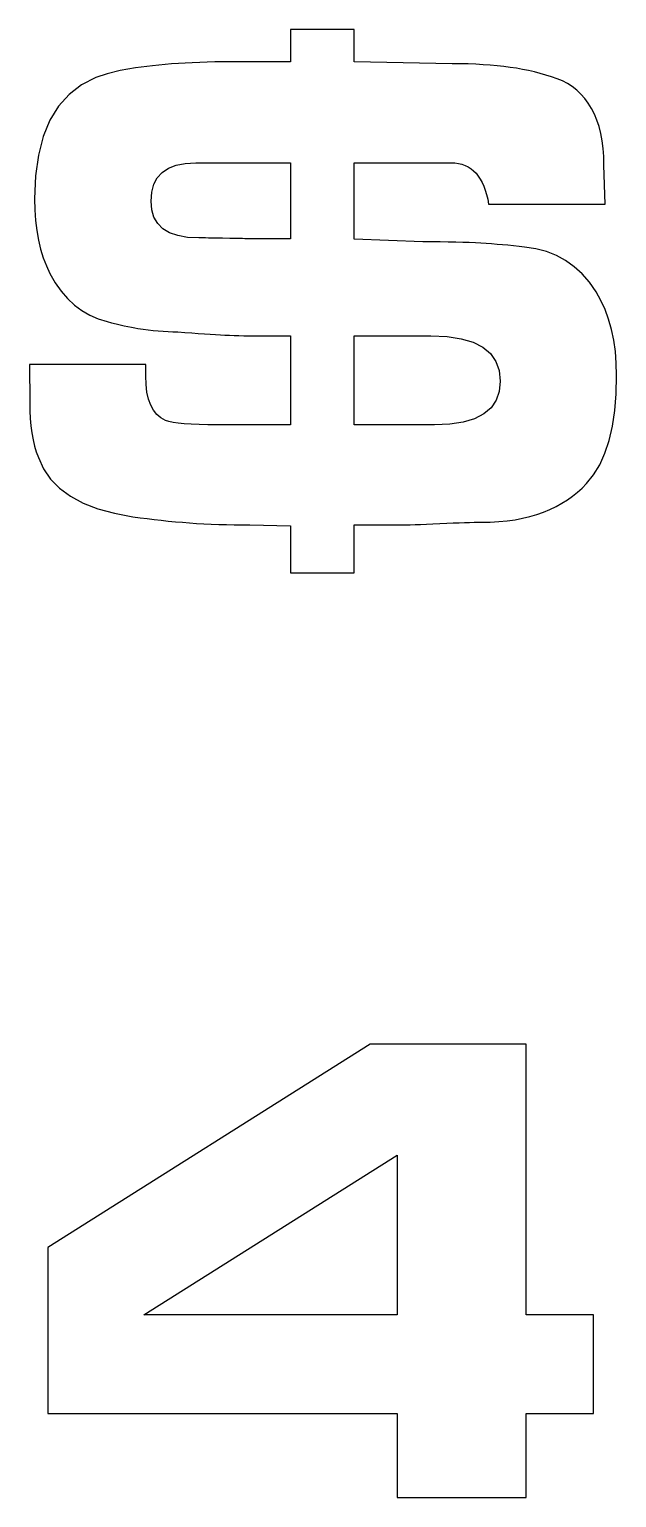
# Model space of a CAD drawing. Header units: metres. Extents: x -11 to 249, y -82 to 6.
# Drawn here: x 54.94 to 59.18, y -4.6 to 6 of the extents above; entities that cross this region are included whole.
import ezdxf

# ---------------------------------------------------------------- set-up
doc = ezdxf.new("R2010")
doc.units = ezdxf.units.M

msp = doc.modelspace()

# ---------------------------------------------------------------- linework, layer by layer
for p, q in [((57.2847, 5.99803), (56.8236, 5.99803)), ((56.8236, 5.99803), (56.8236, 5.76447)), ((57.2847, 5.76335), (57.2847, 5.99803)), ((55.8273, 5.73602), (55.7044, 5.72002)), ((55.9641, 5.74847), (55.8273, 5.73602)), ((56.1147, 5.75735), (55.9641, 5.74847)), ((56.2791, 5.7627), (56.1147, 5.75735)), ((56.4574, 5.76447), (56.2791, 5.7627)), ((56.8236, 5.76447), (56.4574, 5.76447)), ((57.9927, 5.74971), (57.2847, 5.76335)), ((58.0515, 5.74931), (57.9927, 5.74971)), ((58.1084, 5.74811), (58.0515, 5.74931)), ((58.1635, 5.74609), (58.1084, 5.74811)), ((58.2168, 5.74327), (58.1635, 5.74609)), ((58.2683, 5.73965), (58.2168, 5.74327)), ((58.318, 5.73523), (58.2683, 5.73965)), ((58.3658, 5.73), (58.318, 5.73523)), ((58.4118, 5.72395), (58.3658, 5.73)), ((58.4566, 5.71704), (58.4118, 5.72395)), ((55.4184, 5.65067), (55.3148, 5.59787)), ((55.4999, 5.67734), (55.4184, 5.65067)), ((55.5952, 5.70045), (55.4999, 5.67734)), ((55.7044, 5.72002), (55.5952, 5.70045)), ((58.5007, 5.70914), (58.4566, 5.71704)), ((58.5441, 5.70027), (58.5007, 5.70914)), ((58.5868, 5.69043), (58.5441, 5.70027)), ((58.6288, 5.67961), (58.5868, 5.69043)), ((58.6702, 5.66782), (58.6288, 5.67961)), ((58.7109, 5.65506), (58.6702, 5.66782)), ((58.7509, 5.64131), (58.7109, 5.65506)), ((58.7895, 5.62552), (58.7509, 5.64131)), ((58.8259, 5.6066), (58.7895, 5.62552)), ((55.225, 5.52888), (55.149, 5.44373)), ((55.3148, 5.59787), (55.225, 5.52888)), ((58.8602, 5.58455), (58.8259, 5.6066)), ((58.8923, 5.55936), (58.8602, 5.58455)), ((58.9222, 5.53104), (58.8923, 5.55936)), ((58.95, 5.49959), (58.9222, 5.53104)), ((55.149, 5.44373), (55.0868, 5.34239)), ((58.9756, 5.465), (58.95, 5.49959)), ((58.9991, 5.42728), (58.9756, 5.465)), ((59.0201, 5.38651), (58.9991, 5.42728)), ((55.0868, 5.34239), (55.0384, 5.22488)), ((59.0383, 5.34277), (59.0201, 5.38651)), ((59.0536, 5.29607), (59.0383, 5.34277)), ((55.0384, 5.22488), (55.0039, 5.0912)), ((59.0662, 5.24641), (59.0536, 5.29607)), ((59.076, 5.19379), (59.0662, 5.24641)), ((59.083, 5.13821), (59.076, 5.19379)), ((55.0039, 5.0912), (54.9832, 4.94135)), ((59.0872, 5.07967), (59.083, 5.13821)), ((55.8979, 4.96629), (55.9433, 4.99655)), ((55.9433, 4.99655), (55.9987, 5.01817)), ((55.9987, 5.01817), (56.0643, 5.03114)), ((56.0643, 5.03114), (56.14, 5.03548)), ((56.14, 5.03548), (56.8236, 5.03548)), ((56.8236, 5.03548), (56.8236, 4.48752)), ((57.2847, 4.48508), (57.2847, 5.03548)), ((57.2847, 5.03548), (57.9845, 5.03548)), ((57.9845, 5.03548), (58.0123, 5.03429)), ((58.0123, 5.03429), (58.0386, 5.03072)), ((58.0386, 5.03072), (58.0633, 5.02477)), ((58.0633, 5.02477), (58.0866, 5.01643)), ((58.0866, 5.01643), (58.1084, 5.00572)), ((58.1084, 5.00572), (58.1288, 4.99263)), ((58.1288, 4.99263), (58.1476, 4.97716)), ((59.0886, 5.01816), (59.0872, 5.07967)), ((59.0967, 4.73636), (59.0886, 5.01816)), ((54.9832, 4.94135), (54.9762, 4.77531)), ((55.8222, 4.82361), (55.8373, 4.87982)), ((55.8373, 4.87982), (55.8625, 4.92738)), ((55.8625, 4.92738), (55.8979, 4.96629)), ((58.1476, 4.97716), (58.1649, 4.9593)), ((58.1649, 4.9593), (58.1809, 4.93918)), ((58.1809, 4.93918), (58.1956, 4.91684)), ((58.1956, 4.91684), (58.2089, 4.89227)), ((58.2089, 4.89227), (58.2209, 4.86551)), ((54.9762, 4.77531), (54.978, 4.69576)), ((55.8172, 4.75876), (55.8222, 4.82361)), ((58.2209, 4.86551), (58.2316, 4.83653)), ((58.2316, 4.83653), (58.241, 4.80536)), ((58.241, 4.80536), (58.2491, 4.77196)), ((58.2491, 4.77196), (58.2558, 4.73636)), ((54.978, 4.69576), (54.9832, 4.61967)), ((55.8225, 4.69644), (55.8172, 4.75876)), ((55.8387, 4.64244), (55.8225, 4.69644)), ((58.2558, 4.73636), (59.0967, 4.73636)), ((54.9832, 4.61967), (54.9919, 4.54706)), ((55.8656, 4.59676), (55.8387, 4.64244)), ((55.9033, 4.55937), (55.8656, 4.59676)), ((55.9517, 4.53029), (55.9033, 4.55937)), ((54.9919, 4.54706), (55.004, 4.47791)), ((55.004, 4.47791), (55.0197, 4.41223)), ((56.011, 4.50952), (55.9517, 4.53029)), ((56.0809, 4.49707), (56.011, 4.50952)), ((56.1617, 4.49292), (56.0809, 4.49707)), ((56.1762, 4.49287), (56.1617, 4.49292)), ((56.1927, 4.49274), (56.1762, 4.49287)), ((56.2111, 4.49252), (56.1927, 4.49274)), ((56.2315, 4.49223), (56.2111, 4.49252)), ((56.2539, 4.49185), (56.2315, 4.49223)), ((56.3044, 4.49083), (56.2539, 4.49185)), ((56.3326, 4.49019), (56.3044, 4.49083)), ((56.3875, 4.48901), (56.3326, 4.49019)), ((56.4124, 4.48856), (56.3875, 4.48901)), ((56.4572, 4.48788), (56.4124, 4.48856)), ((56.477, 4.48769), (56.4572, 4.48788)), ((56.4951, 4.48755), (56.477, 4.48769)), ((56.5116, 4.48752), (56.4951, 4.48755)), ((56.8236, 4.48752), (56.5116, 4.48752)), ((57.7811, 4.4646), (57.2847, 4.48508)), ((57.8458, 4.46445), (57.7811, 4.4646)), ((57.907, 4.464), (57.8458, 4.46445)), ((57.9647, 4.46326), (57.907, 4.464)), ((58.0188, 4.46222), (57.9647, 4.46326)), ((58.0695, 4.46089), (58.0188, 4.46222)), ((58.1166, 4.45926), (58.0695, 4.46089)), ((58.1602, 4.45734), (58.1166, 4.45926)), ((58.2002, 4.45511), (58.1602, 4.45734)), ((58.2387, 4.45259), (58.2002, 4.45511)), ((58.2775, 4.44978), (58.2387, 4.45259)), ((55.0197, 4.41223), (55.0388, 4.35004)), ((55.0388, 4.35004), (55.0614, 4.29129)), ((58.3165, 4.44667), (58.2775, 4.44978)), ((58.3559, 4.44327), (58.3165, 4.44667)), ((58.3955, 4.43956), (58.3559, 4.44327)), ((58.4355, 4.43556), (58.3955, 4.43956)), ((58.4757, 4.43126), (58.4355, 4.43556)), ((58.5163, 4.42667), (58.4757, 4.43126)), ((58.5973, 4.41454), (58.5163, 4.42667)), ((58.6736, 4.39435), (58.5973, 4.41454)), ((58.7451, 4.36612), (58.6736, 4.39435)), ((58.8119, 4.32986), (58.7451, 4.36612)), ((55.0614, 4.29129), (55.0874, 4.23604)), ((58.874, 4.28555), (58.8119, 4.32986)), ((58.9313, 4.23322), (58.874, 4.28555)), ((55.0874, 4.23604), (55.1259, 4.16896)), ((55.1259, 4.16896), (55.1682, 4.10866)), ((58.9839, 4.17282), (58.9313, 4.23322)), ((59.0317, 4.10439), (58.9839, 4.17282)), ((55.1682, 4.10866), (55.2141, 4.05515)), ((55.2141, 4.05515), (55.2638, 4.00839)), ((59.0666, 4.04222), (59.0317, 4.10439)), ((59.0969, 3.97626), (59.0666, 4.04222)), ((55.2638, 4.00839), (55.3172, 3.96843)), ((55.3172, 3.96843), (55.3743, 3.93524)), ((55.3743, 3.93524), (55.4352, 3.90881)), ((59.1226, 3.90646), (59.0969, 3.97626)), ((55.4352, 3.90881), (55.4998, 3.88916)), ((55.4998, 3.88916), (55.5329, 3.88071)), ((55.5329, 3.88071), (55.5645, 3.87292)), ((55.5645, 3.87292), (55.5946, 3.86581)), ((55.5946, 3.86581), (55.6232, 3.85938)), ((55.6232, 3.85938), (55.6503, 3.85362)), ((55.6503, 3.85362), (55.6758, 3.84854)), ((55.6758, 3.84854), (55.6998, 3.84413)), ((55.6998, 3.84413), (55.7222, 3.84041)), ((55.7222, 3.84041), (55.7594, 3.83469)), ((55.7594, 3.83469), (55.7961, 3.82973)), ((55.7961, 3.82973), (55.8326, 3.82555)), ((55.8326, 3.82555), (55.8687, 3.82211)), ((55.8687, 3.82211), (55.9045, 3.81944)), ((55.9045, 3.81944), (55.9399, 3.81754)), ((55.9399, 3.81754), (55.975, 3.81639)), ((55.975, 3.81639), (56.0098, 3.81601)), ((56.0098, 3.81601), (56.062, 3.81148)), ((59.1436, 3.83287), (59.1226, 3.90646)), ((59.1599, 3.75546), (59.1436, 3.83287)), ((56.062, 3.81148), (56.1115, 3.80737)), ((56.1115, 3.80737), (56.1583, 3.8037)), ((56.1583, 3.8037), (56.2024, 3.80043)), ((56.2024, 3.80043), (56.2437, 3.79759)), ((56.2437, 3.79759), (56.2824, 3.79517)), ((56.2824, 3.79517), (56.3183, 3.79318)), ((56.3183, 3.79318), (56.3516, 3.79161)), ((56.3516, 3.79161), (56.384, 3.79034)), ((56.384, 3.79034), (56.4175, 3.78925)), ((56.4175, 3.78925), (56.4521, 3.78831)), ((56.4521, 3.78831), (56.4879, 3.78755)), ((56.4879, 3.78755), (56.5247, 3.78697)), ((56.5247, 3.78697), (56.5626, 3.78654)), ((56.5626, 3.78654), (56.6017, 3.78629)), ((56.6017, 3.78629), (56.6418, 3.78621)), ((56.6418, 3.78621), (56.8236, 3.78621)), ((56.8236, 3.78621), (56.8236, 3.14365)), ((57.2847, 3.14365), (57.2847, 3.78621)), ((57.2847, 3.78621), (57.8381, 3.78621)), ((57.8381, 3.78621), (57.9557, 3.7811)), ((57.9557, 3.7811), (58.0577, 3.76578)), ((58.0577, 3.76578), (58.1439, 3.74025)), ((58.1439, 3.74025), (58.2145, 3.70451)), ((59.1715, 3.67426), (59.1599, 3.75546)), ((58.2145, 3.70451), (58.2694, 3.65857)), ((58.2694, 3.65857), (58.3086, 3.6024)), ((59.1785, 3.58923), (59.1715, 3.67426)), ((54.9382, 3.58076), (54.941, 3.30389)), ((55.7792, 3.58076), (54.9382, 3.58076)), ((55.7792, 3.49881), (55.7792, 3.58076)), ((55.7814, 3.4364), (55.7792, 3.49881)), ((58.3086, 3.6024), (58.3321, 3.53603)), ((58.3321, 3.53603), (58.34, 3.45944)), ((59.1775, 3.36855), (59.1809, 3.50041)), ((59.1809, 3.50041), (59.1785, 3.58923)), ((55.7881, 3.38031), (55.7814, 3.4364)), ((58.34, 3.45944), (58.3325, 3.38544)), ((54.941, 3.30389), (54.9419, 3.24545)), ((55.7994, 3.33054), (55.7881, 3.38031)), ((55.8151, 3.28708), (55.7994, 3.33054)), ((55.8353, 3.24994), (55.8151, 3.28708)), ((58.3103, 3.32129), (58.2732, 3.26701)), ((58.3325, 3.38544), (58.3103, 3.32129)), ((59.1673, 3.24651), (59.1775, 3.36855)), ((54.9419, 3.24545), (54.9449, 3.18956)), ((54.9449, 3.18956), (54.9497, 3.1362)), ((55.86, 3.21913), (55.8353, 3.24994)), ((55.8892, 3.19463), (55.86, 3.21913)), ((55.9229, 3.17645), (55.8892, 3.19463)), ((58.1545, 3.18806), (58.0729, 3.16339)), ((58.2213, 3.2226), (58.1545, 3.18806)), ((58.2732, 3.26701), (58.2213, 3.2226)), ((59.1503, 3.13428), (59.1673, 3.24651)), ((54.9497, 3.1362), (54.9566, 3.0854)), ((54.9566, 3.0854), (54.9653, 3.03714)), ((55.946, 3.16876), (55.9229, 3.17645)), ((55.976, 3.16209), (55.946, 3.16876)), ((56.0128, 3.15646), (55.976, 3.16209)), ((56.0565, 3.15184), (56.0128, 3.15646)), ((56.1071, 3.14825), (56.0565, 3.15184)), ((56.1645, 3.14569), (56.1071, 3.14825)), ((56.2288, 3.14417), (56.1645, 3.14569)), ((56.3, 3.14365), (56.2288, 3.14417)), ((56.8236, 3.14365), (56.3, 3.14365)), ((57.8652, 3.14365), (57.2847, 3.14365)), ((57.9765, 3.14857), (57.8652, 3.14365)), ((58.0729, 3.16339), (57.9765, 3.14857)), ((59.1266, 3.03186), (59.1503, 3.13428)), ((54.9653, 3.03714), (54.9761, 2.99141)), ((54.9761, 2.99141), (54.9887, 2.94824)), ((59.0961, 2.93927), (59.1266, 3.03186)), ((54.9887, 2.94824), (55.0034, 2.90761)), ((55.0034, 2.90761), (55.0407, 2.82555)), ((59.0588, 2.85651), (59.0961, 2.93927)), ((55.0407, 2.82555), (55.0919, 2.75171)), ((58.9639, 2.72041), (59.0147, 2.78354)), ((59.0147, 2.78354), (59.0588, 2.85651)), ((55.0919, 2.75171), (55.1567, 2.6861)), ((55.1567, 2.6861), (55.2353, 2.62871)), ((58.863, 2.62924), (58.8987, 2.65778)), ((58.8987, 2.65778), (58.9323, 2.68816)), ((58.9323, 2.68816), (58.9639, 2.72041)), ((55.2353, 2.62871), (55.3276, 2.57954)), ((55.3276, 2.57954), (55.4337, 2.53862)), ((58.6993, 2.53378), (58.7433, 2.55486)), ((58.7433, 2.55486), (58.7853, 2.57779)), ((58.7853, 2.57779), (58.8252, 2.60258)), ((58.8252, 2.60258), (58.863, 2.62924)), ((55.4337, 2.53862), (55.5535, 2.50592)), ((55.5535, 2.50592), (55.687, 2.48145)), ((55.687, 2.48145), (55.7378, 2.47421)), ((55.7378, 2.47421), (55.7888, 2.46744)), ((55.7888, 2.46744), (55.8397, 2.46114)), ((55.8397, 2.46114), (55.8907, 2.45531)), ((55.8907, 2.45531), (55.9418, 2.44994)), ((55.9418, 2.44994), (55.9929, 2.44504)), ((55.9929, 2.44504), (56.044, 2.44061)), ((56.044, 2.44061), (56.0952, 2.43665)), ((58.0003, 2.43591), (58.0434, 2.43761)), ((58.0434, 2.43761), (58.0829, 2.43898)), ((58.0829, 2.43898), (58.1187, 2.44006)), ((58.1187, 2.44006), (58.1509, 2.44083)), ((58.1509, 2.44083), (58.1794, 2.4413)), ((58.1794, 2.4413), (58.2043, 2.44145)), ((58.2043, 2.44145), (58.2683, 2.4426)), ((58.2683, 2.4426), (58.33, 2.44601)), ((58.33, 2.44601), (58.3895, 2.45174)), ((58.3895, 2.45174), (58.4467, 2.45973)), ((58.4467, 2.45973), (58.5017, 2.47002)), ((58.5017, 2.47002), (58.5545, 2.48257)), ((58.5545, 2.48257), (58.605, 2.49744)), ((58.605, 2.49744), (58.6532, 2.51457)), ((58.6532, 2.51457), (58.6993, 2.53378)), ((56.0952, 2.43665), (56.1468, 2.43315)), ((56.1468, 2.43315), (56.1992, 2.43011)), ((56.1992, 2.43011), (56.2524, 2.42755)), ((56.2524, 2.42755), (56.3064, 2.42546)), ((56.3064, 2.42546), (56.3613, 2.42383)), ((56.3613, 2.42383), (56.4169, 2.42265)), ((56.4169, 2.42265), (56.4734, 2.42197)), ((56.4734, 2.42197), (56.5306, 2.42172)), ((56.5306, 2.42172), (56.8236, 2.41632)), ((56.8236, 2.41632), (56.8236, 2.07613)), ((57.2847, 2.07613), (57.2847, 2.42172)), ((57.2847, 2.42172), (57.6048, 2.42172)), ((57.6048, 2.42172), (57.629, 2.42188)), ((57.629, 2.42188), (57.657, 2.42235)), ((57.657, 2.42235), (57.6887, 2.42311)), ((57.6887, 2.42311), (57.7242, 2.42419)), ((57.7242, 2.42419), (57.7633, 2.42558)), ((57.7633, 2.42558), (57.8062, 2.42729)), ((57.8062, 2.42729), (57.8528, 2.42929)), ((57.8528, 2.42929), (57.9536, 2.43391)), ((57.9536, 2.43391), (58.0003, 2.43591)), ((56.8236, 2.07613), (57.2847, 2.07613)), ((57.3992, -1.32582), (55.0718, -2.79128)), ((58.5277, -1.32582), (57.3992, -1.32582)), ((58.5277, -3.2791), (58.5277, -1.32582)), ((55.7662, -3.2791), (57.5945, -2.12711)), ((57.5945, -2.12711), (57.5945, -3.2791)), ((55.0718, -2.79128), (55.0718, -3.99077)), ((57.5945, -3.2791), (55.7662, -3.2791)), ((59.0133, -3.2791), (58.5277, -3.2791)), ((59.0133, -3.99077), (59.0133, -3.2791)), ((55.0718, -3.99077), (57.5945, -3.99077)), ((57.5945, -3.99077), (57.5945, -4.59749)), ((58.5277, -4.59749), (58.5277, -3.99077)), ((58.5277, -3.99077), (59.0133, -3.99077)), ((57.5945, -4.59749), (58.5277, -4.59749))]:
    msp.add_line(p, q)

doc.saveas('drawing.dxf')
